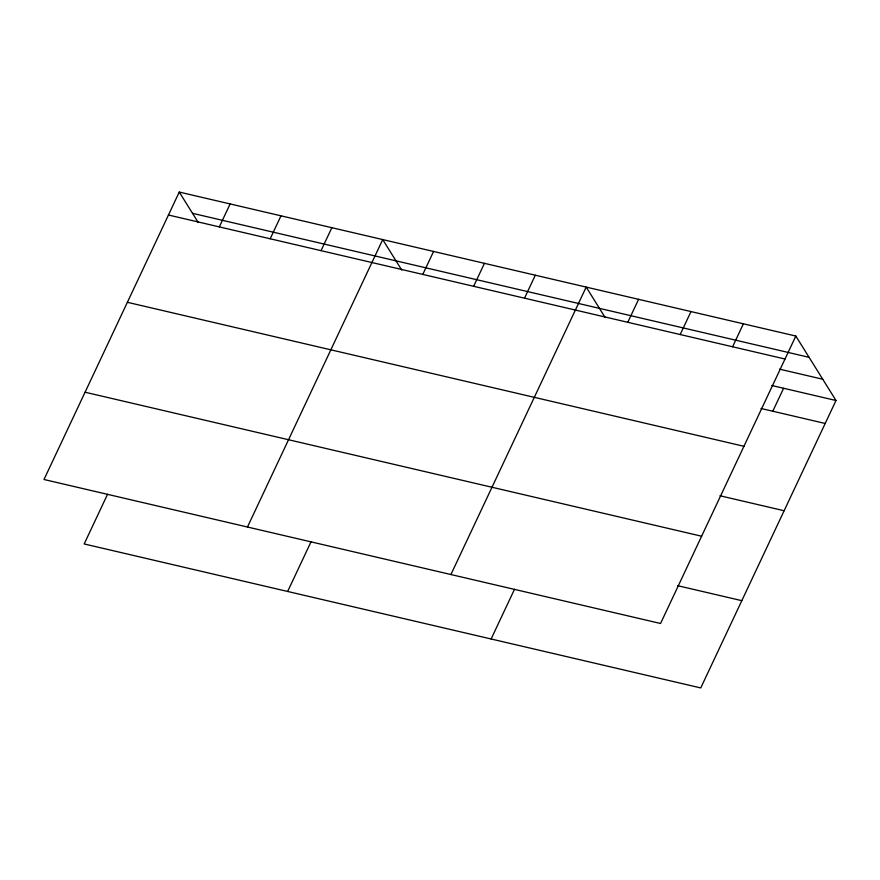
<?xml version="1.0" encoding="UTF-8"?>
<svg xmlns="http://www.w3.org/2000/svg" width="880" height="880" viewBox="0 0 880 880"><rect width="100%" height="100%" fill="white"/><g stroke="black" fill="none" stroke-linecap="round" stroke-linejoin="round"><path stroke-width="1.32" d="M179.256 192.06L44 479.501L660.55 623.491L795.817 336.05L179.256 192.06L198.275 222.552M219.318 226.897L230.131 203.94M107.569 494.252L84.183 543.95L700.744 687.94L836 400.499L795.817 336.05M270.182 238.777L280.995 215.82M321.046 250.657L331.859 227.689M247.467 527.021L382.723 239.569L401.742 270.072M422.785 274.417L433.587 251.449M287.65 591.47L311.036 541.772M473.649 286.297L484.451 263.329M524.513 298.177L535.315 275.209M450.923 574.53L586.19 287.089L605.198 317.592M627.781 322.3L638.594 299.332M491.117 638.99L514.503 589.281M680.196 334.532L690.998 311.575M732.6 346.775L743.402 323.807M772.783 411.224L783.596 388.267M192.522 213.323L809.072 357.324M168.454 215.017L785.004 359.018M779.504 369.138L822.734 379.236M771.804 385.506L836 400.499M760.991 408.474L825.198 423.467M127.38 302.302L743.941 446.292M719.928 495.748L784.124 510.741M85.074 392.216L701.624 536.217M677.611 585.673L741.807 600.666"/></g></svg>
